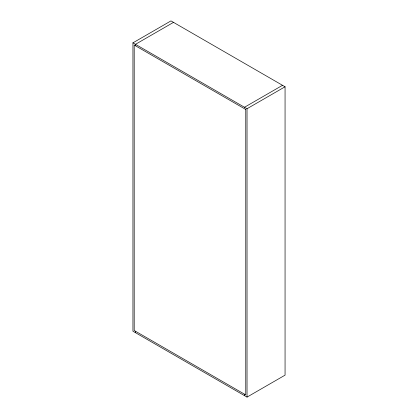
<?xml version="1.0" encoding="UTF-8"?>
<svg xmlns="http://www.w3.org/2000/svg" width="418" height="418" viewBox="0 0 418 418"><rect width="100%" height="100%" fill="white"/><g stroke="black" fill="none" stroke-linecap="round" stroke-linejoin="round"><path stroke-width="0.63" d="M132.94 42.855L170.967 20.9L285.06 86.772L285.06 375.145L247.033 397.1L132.94 331.228L132.94 42.855L247.033 108.727L285.06 86.772M173.507 22.363L135.474 44.318L135.474 45.787M244.493 107.264L282.526 85.309M247.033 108.727L247.033 397.1M244.493 394.174L244.493 395.637M135.474 331.228L135.474 332.691M245.763 109.459L134.204 45.055L134.204 330.497L245.763 394.905L245.763 109.459"/></g></svg>
